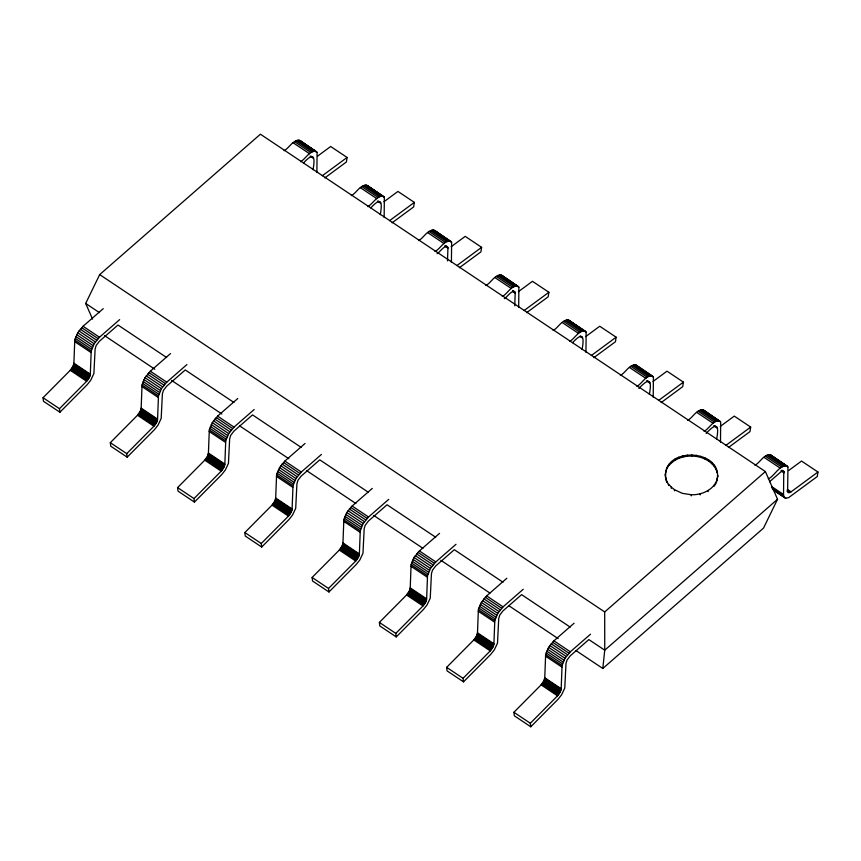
<?xml version="1.0" encoding="UTF-8"?>
<svg xmlns="http://www.w3.org/2000/svg" width="861" height="861" viewBox="0 0 861 861"><rect width="100%" height="100%" fill="white"/><g stroke="black" fill="none" stroke-linecap="round" stroke-linejoin="round"><path stroke-width="1.29" d="M166.625 357.519L117.989 325.027L99.349 341.311L96.163 345.509L95.119 348.953L93.903 373.502L90.728 380.261L87.09 384.813L59.904 412.236L43.48 401.269L43.05 397.728L70.236 370.316L73.013 366.323L73.895 363.202L74.778 340.041L77.738 332.776L83.065 326.276L103.234 308.658M59.904 412.236L59.474 408.706L86.649 381.283L89.426 377.29L90.308 374.18L91.201 351.008L94.161 343.743L99.489 337.243L119.647 319.625M233.891 402.453L185.255 369.961L166.614 386.245L163.429 390.442L162.385 393.897L161.179 418.435L157.994 425.194L154.356 429.757L127.17 457.169L110.757 446.202L110.316 442.672L137.502 415.25L140.278 411.257L141.161 408.146L142.043 384.975L145.003 377.71L150.331 371.209L170.5 353.591M127.17 457.169L126.739 453.639L153.915 426.217L156.691 422.224L157.574 419.113L158.467 395.942L161.427 388.677L166.754 382.176L186.912 364.558M301.156 447.386L252.521 414.894L233.88 431.178L230.694 435.375L229.65 438.83L228.445 463.379L225.259 470.128L221.621 474.691L194.435 502.103L178.023 491.136L177.581 487.606L204.767 460.183L207.544 456.201L208.427 453.08L209.309 429.908L212.269 422.643L217.596 416.143L237.765 398.525M194.435 502.103L194.005 498.573L221.191 471.161L223.957 467.168L224.839 464.047L225.733 440.886L228.692 433.61L234.02 427.11L254.178 409.502M368.422 492.32L319.786 459.839L301.146 476.122L297.96 480.309L296.916 483.764L295.71 508.313L292.525 515.061L288.887 519.624L261.701 547.047L245.288 536.069L244.847 532.539L272.033 505.127L274.81 501.134L275.692 498.013L276.575 474.852L279.534 467.577L284.862 461.076L305.031 443.469M261.701 547.047L261.27 543.506L288.457 516.094L291.233 512.101L292.105 508.98L292.998 485.819L295.958 478.544L301.285 472.043L321.444 454.436M313.006 169.757C315.75 155.012 312.855 152.763 303.546 162.944M316.891 172.544L317.085 152.365L300.102 140.644C293.45 138.556 289.145 148.35 284.076 150.686M435.698 537.264L387.052 504.772L368.411 521.056L365.225 525.253L364.181 528.697L362.976 553.246L359.801 560.005L356.153 564.558L328.967 591.981L312.554 581.014L312.112 577.473L339.299 550.061L342.075 546.068L342.958 542.947L343.84 519.786L346.8 512.521L352.127 506.02L372.296 488.402M328.967 591.981L328.536 588.45L355.722 561.028L358.499 557.035L359.371 553.924L360.264 530.753L363.224 523.488L368.551 516.987L388.709 499.369M380.271 214.69C383.016 199.946 380.121 197.696 370.811 207.878M384.157 217.478L384.35 197.309L367.367 185.578C360.716 183.49 356.411 193.284 351.342 195.63M502.964 582.197L454.328 549.705L435.677 565.989L432.491 570.186L431.447 573.641L430.242 598.18L427.067 604.939L423.418 609.502L396.232 636.914L379.819 625.947L379.378 622.417L406.564 594.994L409.341 591.001L410.223 587.891L411.106 564.719L414.066 557.454L419.393 550.954L439.562 533.336M396.232 636.914L395.802 633.384L422.988 605.961L425.764 601.968L426.636 598.858L427.53 575.686L430.489 568.421L435.817 561.921L455.986 544.303M447.505 260.905L447.924 248.172C446.106 242.415 439.035 253.306 437.097 253.672M451.422 262.422L451.616 242.242L434.633 230.511C427.982 228.423 423.677 238.217 418.607 240.563M570.23 627.131L521.594 594.639L502.942 610.923L499.767 615.12L498.723 618.575L497.507 643.124L494.332 649.872L490.684 654.435L463.498 681.847L447.085 670.88L446.644 667.35L473.83 639.927L476.607 635.935L477.489 632.824L478.382 609.653L481.342 602.388L486.659 595.887L506.828 578.269M463.498 681.847L463.067 678.317L490.253 650.894L493.03 646.912L493.913 643.791L494.795 620.63L497.755 613.355L503.082 606.854L523.251 589.247M514.77 305.838L515.19 293.106C513.371 287.359 506.3 298.25 504.363 298.606M518.688 307.355L518.882 287.176L501.898 275.445C495.247 273.357 490.942 283.151 485.873 285.497M575.998 650.572L602.808 668.48L604.745 650.195L588.859 639.583L570.208 655.867L567.033 660.053L565.989 663.508L564.773 688.057L561.598 694.805L557.95 699.369L530.774 726.792L514.351 715.814L513.909 712.284L541.095 684.872L543.872 680.879L544.755 677.758L545.648 654.597L548.608 647.321L553.924 640.821L574.093 623.213M530.774 726.792L530.333 723.251L557.519 695.839L560.296 691.846L561.178 688.725L562.061 665.564L565.02 658.288L570.348 651.788L590.517 634.18M582.079 349.501C584.813 334.757 581.918 332.507 572.608 342.689M585.954 352.289L586.147 332.109L569.164 320.389C562.524 318.301 558.208 328.095 553.139 330.43M649.345 394.435C652.466 378.13 648.333 378.28 638.894 388.483M653.219 397.222L653.413 377.053L636.43 365.322C629.789 363.234 625.473 373.028 620.404 375.374M665.402 474.228L665.704 478.824C660.893 444.836 726.921 448.603 716.438 482.214M665.359 475.358L665.844 470.773M665.811 471.903L667.081 467.437M665.747 477.694L666.834 482.214L666.08 479.954M667.038 468.578L669.051 464.337M668.717 485.41L666.877 481.084M669.019 465.467L671.677 462.68L671.709 461.55M671.289 488.316L671.332 487.175L668.76 484.269M671.677 462.68L674.938 460.291L674.97 459.161M674.486 490.845L674.518 489.715L671.332 487.175M674.938 460.291L678.705 458.386L678.737 457.256M678.705 458.386L682.859 457.008L682.902 455.878M682.859 457.008L687.282 456.212L687.315 455.082M687.282 456.212L691.835 456.007L691.867 454.877M691.243 495.882L691.275 494.752C702.877 495.258 717.116 488.327 717.751 475.401L717.708 476.531M717.407 471.936L717.364 473.066C715.071 463.541 705.514 457.848 696.377 456.416L696.409 455.286M700.768 457.406L700.8 456.276M700.208 494.881L700.251 493.751M704.879 458.978L704.922 457.848M708.592 461.055L708.625 459.925M708.14 491.599L708.172 490.469M711.778 463.584L711.81 462.454M714.35 466.49L714.393 465.36M714.06 486.422L714.092 485.292M716.61 439.368C719.731 423.063 715.599 423.214 706.16 433.417M716.234 469.686L716.277 468.545M717.267 479.986L717.299 478.856M720.485 442.167L720.679 421.987L703.695 410.256C697.055 408.168 692.75 417.962 687.67 420.308M788.601 470.58L801.526 461.055L817.95 472.022L817.25 476.542L790.312 496.399C788.127 498.917 782.843 498.81 783.532 494.494L783.768 471.29L781.002 471.796L769.497 481.783M317.741 156.024L330.667 146.499L347.091 157.466L346.38 161.997L324.834 177.883M383.931 201.754L397.933 191.433L414.356 202.4L413.646 206.931L392.099 222.816M451.196 246.698L465.198 236.366L481.622 247.333L480.912 251.864L459.365 267.749M518.462 291.631L532.464 281.31L548.887 292.277L548.177 296.808L526.631 312.683M585.728 336.565L599.73 326.244L616.153 337.211L615.443 341.742L593.896 357.616M652.993 381.498L666.995 371.177L683.419 382.144L682.719 386.675L661.173 402.561M720.259 426.443L734.261 416.111L750.684 427.078L749.985 431.609L728.438 447.494M92.547 319.097L85.68 303.438L99.693 274.594L260.409 134.208L765.397 471.559L777.537 499.251L763.524 528.094L602.808 668.48M714.716 485.389L716.029 483.322M300.489 161.653C305.569 159.317 309.874 149.523 316.525 151.611M367.755 206.597C372.835 204.251 377.14 194.457 383.791 196.545M435.02 251.53C440.1 249.184 444.405 239.39 451.056 241.478M502.286 296.464C507.366 294.128 511.671 284.334 518.322 286.422M569.562 341.397C574.631 339.062 578.936 329.268 585.588 331.356M636.828 386.341C641.897 383.995 646.202 374.201 652.853 376.289M704.094 431.275C709.163 428.929 713.468 419.135 720.119 421.223M754.936 465.241C760.015 462.895 764.32 453.101 770.961 455.189L787.944 466.92L787.632 490.921L788.353 492.643L791.022 491.868L817.95 472.022M777.537 499.251L604.745 650.195L604.691 611.945L765.397 471.559M768.335 478.856C774.642 476.133 779.42 464.24 787.385 466.167M322.305 175.73L347.091 157.466M389.57 220.664L414.356 202.4M456.836 265.608L481.622 247.333M524.101 310.541L548.887 292.277M591.378 355.475L616.153 337.211M658.643 400.408L683.419 382.144M725.909 445.352L750.684 427.078M691.835 456.007L696.377 456.416M691.275 494.752L682.342 493.353L674.518 489.715M299.316 140.192L315.739 151.159M366.592 185.126L383.005 196.093M433.858 230.07L450.271 241.037M501.124 275.003L517.536 285.97M568.389 319.937L584.802 330.904M635.655 364.87L652.068 375.837M702.92 409.814L719.333 420.781M770.186 454.748L786.61 465.715M317.085 152.365L300.102 140.644M367.367 185.578L384.35 197.309M434.633 230.511L451.616 242.242M501.898 275.445L518.882 287.176M569.724 321.142L586.147 332.109M638.087 366.808L653.413 377.053M719.581 421.255L703.695 410.256M787.944 466.92L770.961 455.189M298.347 140.074L314.76 151.041M365.613 185.007L382.036 195.974M432.879 229.941L449.302 240.908M500.144 274.874L516.568 285.852M567.41 319.818L583.833 330.785M634.675 364.752L651.099 375.719M701.941 409.685L718.365 420.652M769.207 454.619L785.63 465.597M297.206 140.278L313.619 151.245M364.472 185.212L380.885 196.179M431.738 230.145L448.15 241.123M499.003 275.089L515.427 286.056M566.269 320.023L582.693 330.99M633.535 364.956L649.958 375.923M700.8 409.89L717.224 420.868M768.066 454.834L784.489 465.801M295.926 140.806L312.349 151.773M363.202 185.739L379.615 196.717M430.468 230.683L446.881 241.65M497.733 275.617L514.146 286.584M564.999 320.55L581.412 331.517M632.265 365.484L648.677 376.461M699.53 410.428L715.943 421.395M766.796 455.361L783.209 466.328M294.57 141.645L310.982 152.612M361.835 186.579L378.248 197.546M429.101 231.512L445.514 242.49M496.366 276.456L512.779 287.423M563.632 321.39L580.045 332.357M630.898 366.323L647.311 377.29M698.163 411.257L714.587 422.234M765.429 456.201L781.853 467.168M293.149 142.765L309.562 153.732M360.415 187.698L376.838 198.665M427.68 232.631L444.104 243.598M494.946 277.576L511.369 288.543M562.211 322.509L578.635 333.476M629.477 367.443L645.901 378.409M696.743 412.376L713.166 423.343M764.008 457.309L780.432 468.287M445.535 245.525L447.72 246.989M512.801 290.469L514.986 291.933M781.863 470.214L784.048 471.677M311.165 156.185L313.35 157.649M378.431 201.119L380.616 202.583M445.697 246.052L447.881 247.516M512.962 290.986L515.147 292.449M580.228 335.93L582.413 337.394M647.494 380.863L649.678 382.327M714.759 425.797L716.944 427.26M782.025 470.73L784.21 472.194M310.111 156.099L313.393 158.295M377.376 201.043L380.659 203.228M444.642 245.977L447.924 248.172M512.995 291.642L515.19 293.106M580.26 336.576L582.456 338.039M646.439 380.788L649.721 382.973M713.704 425.721L716.987 427.917M780.97 470.655L784.253 472.85M787.729 489.683L791.022 491.868M787.105 490.092L790.387 492.288M787.6 491.114L789.795 492.578M787.051 491.265L789.246 492.729M771.499 486.454L783.532 494.494M771.553 487.649L783.596 495.688M772.92 489.371L783.865 496.679M773.759 490.113L785.792 498.164M773.382 490.124L784.974 497.927M99.693 274.594L604.691 611.945M85.68 303.438L99.456 312.64M104.525 335.607L154.797 369.197M171.565 380.39L221.837 413.98M239.713 425.915L288.865 458.762M306.742 470.698L355.905 503.545M373.782 515.481L422.934 548.317M440.81 560.263L489.974 593.1M508.969 605.789L558.122 638.625M83.065 326.276L99.489 337.243M150.331 371.209L166.754 382.176M217.596 416.143L234.02 427.11M284.862 461.076L301.285 472.043M352.127 506.02L368.551 516.987M419.393 550.954L435.817 561.921M486.659 595.887L503.082 606.854M553.924 640.821L570.348 651.788M81.634 327.632L98.057 338.61M148.91 372.576L165.323 383.543M216.176 417.51L232.588 428.477M283.441 462.443L299.854 473.41M350.707 507.377L367.12 518.354M417.972 552.321L434.385 563.288M485.238 597.254L501.651 608.221M552.504 642.188L568.917 653.155M80.245 329.203L96.669 340.181M147.511 374.148L163.934 385.115M214.776 419.081L231.2 430.048M282.042 464.014L298.466 474.981M349.318 508.948L365.731 519.926M416.584 553.892L432.997 564.859M483.85 598.825L500.263 609.792M551.115 643.759L567.528 654.726M78.932 330.936L95.356 341.903M146.198 375.87L162.621 386.847M213.463 420.814L229.887 431.781M280.729 465.747L297.153 476.714M348.005 510.681L364.418 521.648M415.271 555.614L431.684 566.581M482.537 600.558L498.95 611.525M549.802 645.492L566.215 656.459M77.738 332.776L94.161 343.743M145.003 377.71L161.427 388.677M212.269 422.643L228.692 433.61M279.534 467.577L295.958 478.544M346.8 512.521L363.224 523.488M414.066 557.454L430.489 568.421M481.342 602.388L497.755 613.355M548.608 647.321L565.02 658.288M76.694 334.66L93.117 345.627M143.959 379.593L160.383 390.56M211.225 424.527L227.648 435.494M278.501 469.46L294.914 480.438M345.767 514.404L362.18 525.371M413.032 559.338L429.445 570.305M480.298 604.271L496.711 615.238M547.564 649.205L563.977 660.183M75.843 336.533L92.256 347.5M143.109 381.466L159.522 392.444M210.375 426.41L226.787 437.377M277.64 471.344L294.064 482.311M344.906 516.277L361.329 527.244M412.171 561.211L428.595 572.188M479.437 606.155L495.861 617.122M546.703 651.088L563.126 662.055M75.198 338.351L91.61 349.318M142.463 383.285L158.876 394.252M209.729 428.218L226.142 439.185M276.994 473.152L293.418 484.119M344.26 518.096L360.684 529.063M411.526 563.029L427.949 573.996M478.791 607.963L495.215 618.93M546.057 652.896L562.481 663.863M74.778 340.041L91.201 351.008M142.043 384.975L158.467 395.942M209.309 429.908L225.733 440.886M276.575 474.852L292.998 485.819M343.84 519.786L360.264 530.753M411.106 564.719L427.53 575.686M478.382 609.653L494.795 620.63M545.648 654.597L562.061 665.564M74.606 341.559L91.029 352.536M141.871 386.503L158.295 397.47M209.137 431.436L225.56 442.403M276.403 476.37L292.826 487.337M343.679 521.303L360.092 532.281M410.945 566.247L427.357 577.214M478.21 611.181L494.623 622.148M545.476 656.114L561.889 667.081M73.895 363.202L90.308 374.18M141.161 408.146L157.574 419.113M208.427 453.08L224.839 464.047M275.692 498.013L292.105 508.98M342.958 542.947L359.371 553.924M410.223 587.891L426.636 598.858M477.489 632.824L493.913 643.791M544.755 677.758L561.178 688.725M73.82 363.891L90.233 374.869M141.086 408.835L157.498 419.802M208.351 453.769L224.775 464.736M275.617 498.702L292.04 509.669M342.882 543.635L359.306 554.613M410.148 588.58L426.572 599.547M477.414 633.513L493.837 644.48M544.679 678.446L561.103 689.413M73.648 364.655L90.061 375.622M140.913 409.599L157.326 420.566M208.179 454.533L224.592 465.5M275.445 499.466L291.857 510.433M342.71 544.4L359.123 555.367M409.976 589.344L426.389 600.311M477.242 634.277L493.665 645.244M544.507 679.211L560.931 690.178M73.368 365.473L89.792 376.44M140.634 410.406L157.057 421.384M207.899 455.351L224.323 466.318M275.176 500.284L291.588 511.251M342.441 545.217L358.854 556.184M409.707 590.151L426.12 601.129M476.972 635.095L493.385 646.062M544.238 680.029L560.651 690.996M73.013 366.323L89.426 377.29M140.278 411.257L156.691 422.224M207.544 456.201L223.957 467.168M274.81 501.134L291.233 512.101M342.075 546.068L358.499 557.035M409.341 591.001L425.764 601.968M476.607 635.935L493.03 646.912M543.872 680.879L560.296 691.846M72.572 367.184L88.984 378.151M139.837 412.118L156.25 423.085M207.103 457.051L223.516 468.029M274.368 501.995L290.781 512.962M341.634 546.929L358.047 557.896M408.9 591.862L425.323 602.829M476.165 636.796L492.589 647.773M543.431 681.74L559.854 692.707M72.055 368.034L88.479 379.001M139.321 412.968L155.744 423.935M206.586 457.901L223.01 468.879M273.852 502.846L290.275 513.813M341.117 547.779L357.541 558.746M408.383 592.712L424.807 603.679M475.649 637.646L492.072 648.624M542.914 682.59L559.338 693.557M71.485 368.852L87.908 379.819M138.75 413.786L155.174 424.753M206.016 458.73L222.439 469.697M273.281 503.663L289.705 514.63M340.547 548.597L356.971 559.564M407.813 593.53L424.236 604.497M475.078 638.475L491.502 649.442M542.355 683.408L558.767 694.375M70.871 369.617L87.295 380.584M138.137 414.561L154.56 425.528M205.402 459.494L221.826 470.461M272.668 504.428L289.092 515.395M339.934 549.361L356.357 560.328M407.21 594.305L423.623 605.272M474.476 639.239L490.888 650.206M541.741 684.172L558.154 695.139M70.236 370.316L86.649 381.283M137.502 415.25L153.915 426.217M204.767 460.183L221.191 471.161M272.033 505.127L288.457 516.094M339.299 550.061L355.722 561.028M406.564 594.994L422.988 605.961M473.83 639.927L490.253 650.894M541.095 684.872L557.519 695.839M43.05 397.728L59.474 408.706M110.316 442.672L126.739 453.639M177.581 487.606L194.005 498.573M244.847 532.539L261.27 543.506M312.112 577.473L328.536 588.45M379.378 622.417L395.802 633.384M446.644 667.35L463.067 678.317M513.909 712.284L530.333 723.251M636.43 365.322L636.989 366.076M502.458 276.209L502.781 277.253M435.192 231.275L435.515 232.319M367.927 186.331L368.25 187.386"/></g></svg>
